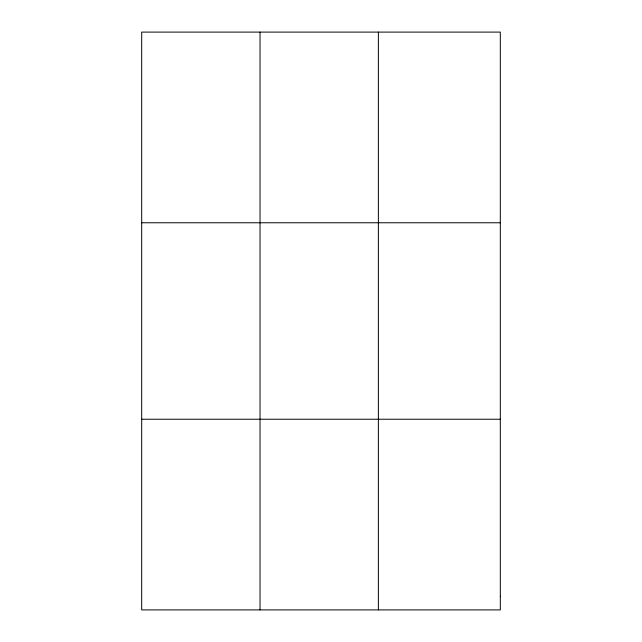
<?xml version="1.0" encoding="UTF-8"?>
<svg xmlns="http://www.w3.org/2000/svg" width="642" height="642" viewBox="0 0 642 642"><rect width="100%" height="100%" fill="white"/><g stroke="black" fill="none" stroke-linecap="round" stroke-linejoin="round"><path stroke-width="0.96" d="M260.034 32.1L260.034 609.9M378.379 32.1L378.379 609.9M141.689 222.774L500.311 222.774M141.689 419.226L500.311 419.226M500.311 596.282L500.311 609.9L141.689 609.9L141.689 32.1L500.311 32.1L500.311 596.282"/></g></svg>
